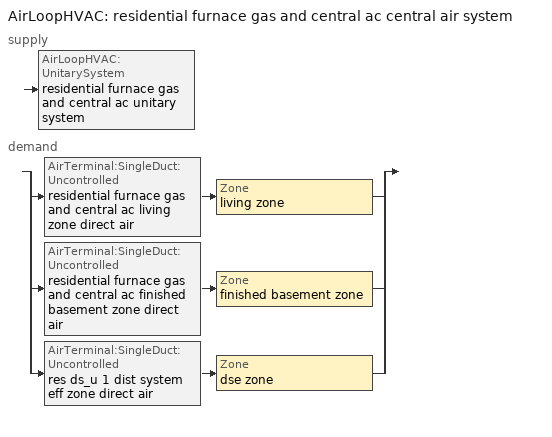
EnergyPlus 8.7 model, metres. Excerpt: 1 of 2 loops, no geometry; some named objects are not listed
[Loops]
AirLoopHVAC 'residential furnace gas and central ac central air system'
 supply: AirLoopHVAC:UnitarySystem 'residential furnace gas and central ac unitary system'
 demand: split
  | AirTerminal:SingleDuct:Uncontrolled 'residential furnace gas and central ac living zone direct air' > Zone 'living zone'
  | AirTerminal:SingleDuct:Uncontrolled 'residential furnace gas and central ac finished basement zone direct air' > Zone 'finished basement zone'
  | AirTerminal:SingleDuct:Uncontrolled 'res ds_u 1 dist system eff zone direct air' > Zone 'dse zone'
[AirTerminal:SingleDuct:Uncontrolled] Availability Schedule=Always On Discrete
Name | Maximum Air Flow Rate {m3/s}
res ds_u 1 dist system eff zone direct air | 0.109891
residential furnace gas and central ac finished basement zone direct air | 0.07687
residential furnace gas and central ac living zone direct air | 0.362694
[Zone equipment]
dse zone: res ds_u 1 dist system eff zone direct air
finished basement zone: residential furnace gas and central ac finished basement zone direct air
living zone: residential furnace gas and central ac living zone direct air, res mv_u 1 erv
[ZoneControl:Thermostat] Control Object Type 1=ThermostatSetpoint:DualSetpoint
Name | Zone or ZoneList | Control Type Schedule | Control Name 1
finished basement zone Thermostat | finished basement zone | finished basement zone Thermostat Schedule | finished basement zone temperature setpoint
living zone Thermostat | living zone | living zone Thermostat Schedule | living zone temperature setpoint
[ThermostatSetpoint:DualSetpoint] Heating Setpoint Temperature Schedule=residential heating setpoint; Cooling Setpoint Temperature Schedule=residential cooling setpoint
finished basement zone temperature setpoint; living zone temperature setpoint
[ZoneHVAC:EnergyRecoveryVentilator]
res mv_u 1 erv: Availability Schedule=Always On Discrete; Heat Exchanger=res mv_u 1 erv heat exchanger; Supply Air Flow Rate {m3/s}=0.116807; Exhaust Air Flow Rate {m3/s}=0.116807; Supply Air Fan=res mv_u 1 erv supply fan; Exhaust Air Fan=res mv_u 1 erv exhaust fan; Controller=res mv_u 1 erv controller; Ventilation Rate per Unit Floor Area {m3/s-m2}=0; Ventilation Rate per Occupant {m3/s-person}=0
[HeatExchanger:AirToAir:SensibleAndLatent]
res mv_u 1 erv heat exchanger: Availability Schedule=Always On Discrete; Nominal Supply Air Flow Rate {m3/s}=0.116807; Sensible Effectiveness at 100% Heating Air Flow=0.000107438; Latent Effectiveness at 100% Heating Air Flow=0; Sensible Effectiveness at 75% Heating Air Flow=0.000107438; Latent Effectiveness at 75% Heating Air Flow=0; Sensible Effectiveness at 100% Cooling Air Flow=0.000107438; Latent Effectiveness at 100% Cooling Air Flow=0; Sensible Effectiveness at 75% Cooling Air Flow=0.000107438; Latent Effectiveness at 75% Cooling Air Flow=0; Nominal Electric Power {W}=0; Supply Air Outlet Temperature Control=No; Heat Exchanger Type=Plate; Frost Control Type=None; Threshold Temperature {C}=1.7; Economizer Lockout=Yes
[Fan:OnOff] Availability Schedule=Always On Discrete; Motor Efficiency=1
Name | Fan Total Efficiency | Pressure Rise {Pa} | Maximum Flow Rate {m3/s} | Motor In Airstream Fraction | Fan Power Ratio Function of Speed Ratio Curve | Fan Efficiency Ratio Function of Speed Ratio Curve
res mv_u 1 erv supply fan | 0.141584 | 300 | 0.116807 | 1 | Fan On Off Power Curve 2 | Fan On Off Efficiency Curve 2
res mv_u 1 erv exhaust fan | 0.141584 | 300 | 0.116807 | 0 | Fan On Off Power Curve 3 | Fan On Off Efficiency Curve 3
residential furnace gas and central ac supply fan | 0.117562 | 124.55 | 0.54946 | 1 | Fan On Off Power Curve 1 | Fan On Off Efficiency Curve 1
[ZoneHVAC:EnergyRecoveryVentilator:Controller]
res mv_u 1 erv controller: Exhaust Air Temperature Limit=NoExhaustAirTemperatureLimit; Exhaust Air Enthalpy Limit=NoExhaustAirEnthalpyLimit; Time of Day Economizer Flow Control Schedule=Always Off Discrete; High Humidity Control Flag=No; High Humidity Outdoor Air Flow Ratio=1; Control High Indoor Humidity Based on Outdoor Humidity Ratio=Yes
[AirLoopHVAC]
residential furnace gas and central ac central air system: Design Supply Air Flow Rate {m3/s}=0.549455
[Sizing:System]
residential furnace gas and central ac central air system: Type of Load to Size On=Sensible; Design Outdoor Air Flow Rate {m3/s}=Autosize; Central Heating Maximum System Air Flow Ratio=0.3; Preheat Design Temperature {C}=7; Preheat Design Humidity Ratio {kgWater/kgDryAir}=0.008; Precool Design Temperature {C}=12.8; Precool Design Humidity Ratio {kgWater/kgDryAir}=0.008; Central Cooling Design Supply Air Temperature {C}=12.8; Central Heating Design Supply Air Temperature {C}=16.7; Type of Zone Sum to Use=NonCoincident; 100% Outdoor Air in Cooling=Yes; 100% Outdoor Air in Heating=Yes; Central Cooling Design Supply Air Humidity Ratio {kgWater/kgDryAir}=0.0085; Central Heating Design Supply Air Humidity Ratio {kgWater/kgDryAir}=0.008; Cooling Supply Air Flow Rate Method=DesignDay; Cooling Supply Air Flow Rate {m3/s}=0; Cooling Supply Air Flow Rate Per Floor Area {m3/s-m2}=0.00996765; Cooling Fraction of Autosized Cooling Supply Air Flow Rate=1; Cooling Supply Air Flow Rate Per Unit Cooling Capacity {m3/s-W}=3.94755e-05; Heating Supply Air Flow Rate Method=DesignDay; Heating Supply Air Flow Rate {m3/s}=0; Heating Supply Air Flow Rate Per Floor Area {m3/s-m2}=0.00996765; Heating Fraction of Autosized Heating Supply Air Flow Rate=1; Heating Fraction of Autosized Cooling Supply Air Flow Rate=1; Heating Supply Air Flow Rate Per Unit Heating Capacity {m3/s-W}=3.15882e-05; System Outdoor Air Method=ZoneSum; Zone Maximum Outdoor Air Fraction=1; Cooling Design Capacity Method=CoolingDesignCapacity; Cooling Design Capacity {W}=Autosize; Cooling Design Capacity Per Floor Area {W/m2}=234.7; Fraction of Autosized Cooling Design Capacity=1; Heating Design Capacity Method=HeatingDesignCapacity; Heating Design Capacity {W}=Autosize; Heating Design Capacity Per Floor Area {W/m2}=157; Fraction of Autosized Heating Design Capacity=1; Central Cooling Capacity Control Method=OnOff
[AvailabilityManager:Scheduled]
residential furnace gas and central ac central air system Availability Manager: Schedule=Always On Discrete
[AirLoopHVAC:UnitarySystem]
residential furnace gas and central ac unitary system: Control Type=Load; Controlling Zone or Thermostat Location=living zone; Dehumidification Control Type=None; Availability Schedule=Always On Discrete; Supply Fan=residential furnace gas and central ac supply fan; Fan Placement=BlowThrough; Supply Air Fan Operating Mode Schedule=Always Off Discrete; Heating Coil=residential furnace gas heating coil; DX Heating Coil Sizing Ratio=1; Cooling Coil=residential central ac cooling coil; Use DOAS DX Cooling Coil=No; Minimum Supply Air Temperature {C}=2; Latent Load Control=SensibleOnlyLoadControl; Cooling Supply Air Flow Rate Method=SupplyAirFlowRate; Cooling Supply Air Flow Rate {m3/s}=0.365383; Heating Supply Air Flow Rate Method=SupplyAirFlowRate; Heating Supply Air Flow Rate {m3/s}=0.549455; No Load Supply Air Flow Rate {m3/s}=0; Maximum Supply Air Temperature {C}=48.8889; Maximum Outdoor Dry-Bulb Temperature for Supplemental Heater Operation {C}=21; Maximum Cycling Rate {cycles/hr}=2.5; Heat Pump Time Constant {s}=60; Fraction of On-Cycle Power Use=0.01; Heat Pump Fan Delay Time {s}=60; Ancillary On-Cycle Electric Power {W}=0; Ancillary Off-Cycle Electric Power {W}=0
[Coil:Heating:Fuel]
residential furnace gas heating coil: Availability Schedule=residential heating season; Fuel Type=NaturalGas; Burner Efficiency=0.78; Nominal Capacity {W}=15453.2; Parasitic Electric Load {W}=0; Parasitic Fuel Load {W}=0
[Coil:Cooling:DX:SingleSpeed]
residential central ac cooling coil: Availability Schedule=residential cooling season; Gross Rated Total Cooling Capacity {W}=5456.43; Gross Rated Sensible Heat Ratio=0.740403; Gross Rated Cooling COP {W/W}=4.03364; Rated Air Flow Rate {m3/s}=0.282714; Rated Evaporator Fan Power Per Volume Flow Rate {W/(m3/s)}=773.391; Total Cooling Capacity Function of Temperature Curve=Cool-Cap-fT1; Total Cooling Capacity Function of Flow Fraction Curve=Cool-Cap-fFF1; Energy Input Ratio Function of Temperature Curve=Cool-EIR-fT1; Energy Input Ratio Function of Flow Fraction Curve=Cool-EIR-fFF1; Part Load Fraction Correlation Curve=Cool-PLF-fPLR1; Nominal Time for Condensate Removal to Begin {s}=1000; Ratio of Initial Moisture Evaporation Rate and Steady State Latent Capacity=1.5; Maximum Cycling Rate {cycles/hr}=3; Latent Capacity Time Constant {s}=45; Condenser Type=AirCooled; Evaporative Condenser Effectiveness=0; Crankcase Heater Capacity {W}=0; Maximum Outdoor Dry-Bulb Temperature for Crankcase Heater Operation {C}=12.7778; Basin Heater Capacity {W/K}=0; Basin Heater Setpoint Temperature {C}=10
[EnergyManagementSystem:GlobalVariable]
res_ds_u_1_lk_exh_fan_equiv
res_ds_u_1_lk_sup_fan_equiv
[EnergyManagementSystem:Sensor]
Name | Output:Variable or Output:Meter Index Key | Output:Variable or Output:Meter
residential_ceiling_fan_sched_val_sensor | residential ceiling fan schedule | Schedule Value
residential_ceiling_fan_tin_sensor; res_af_u_1_tin_s | living zone | Zone Mean Air Temperature
res_af_u_1_tt_s | living zone | Zone Outdoor Air Drybulb Temperature
res_af_u_1_vw_s |  | Site Wind Speed
res_infil_u_1_bath_sch_s | res infil_u 1 bath exhaust schedule | Schedule Value
res_infil_u_1_clothes_dryer_sch_s | res infil_u 1 clothes dryer exhaust schedule | Schedule Value
res_infil_u_1_range_sch_s | res infil_u 1 range hood schedule | Schedule Value
res_infil_u_1_wh_sch_s | Always On Discrete | Schedule Value
res_nv_u_1_nva_s | res nv_u 1 avail schedule | Schedule Value
res_nv_u_1_pb_s |  | Site Outdoor Air Barometric Pressure
res_nv_u_1_phiin_s | living zone | Zone Air Relative Humidity
res_nv_u_1_sp_s | res nv_u 1 temp schedule | Schedule Value
res_nv_u_1_wt_s |  | Site Outdoor Air Humidity Ratio
[EnergyManagementSystem:Actuator]
Name | Actuated Component Unique | Actuated Component Type | Actuated Component Control Type
residential_ceiling_fan_sched_override | residential ceiling fan master | Schedule:Constant | Schedule Value
res_infil_u_1_bath_exh_fan_load_equip_act | res infil_u 1 bath exh fan load equip | ElectricEquipment | Electric Power Level
res_infil_u_1_flow_act | res infil_u 1 flow | Zone Infiltration | Air Exchange Flow Rate
res_infil_u_1_house_exh_fan_load_equip_act | res infil_u 1 house exh fan load equip | ElectricEquipment | Electric Power Level
res_infil_u_1_range_hood_fan_load_equip_act | res infil_u 1 range hood fan load equip | ElectricEquipment | Electric Power Level
res_nv_u_1_flow_act | res nv_u 1 flow | Zone Infiltration | Air Exchange Flow Rate
[EnergyManagementSystem:Program]
residential_ceiling_fan_schedule_program: If residential_ceiling_fan_sched_val_sensor == 0; Set residential_ceiling_fan_sched_override = 0; ElseIf residential_ceiling_fan_tin_sensor < 25.5; Set residential_ceiling_fan_sched_override = 0; Else; Set residential_ceiling_fan_sched_override = 1; EndIf
res_ds_u_1_program: Set res_ds_u_1_lk_sup_fan_equiv = 0; Set res_ds_u_1_lk_exh_fan_equiv = 0
res_infil_u_1_program: Set p_m = 0.14; Set p_s = 0.22; Set s_m = 270; Set s_s = 370; Set z_m = 9.99744; Set z_s = 2.9999999999999996; Set f_t = (((s_m/z_m)^p_m)*((z_s/s_s)^p_s)); Set u_1_VwindL = (f_t*res_af_u_1_vw_s); Set Tdiff = res_af_u_1_tin_s-res_af_u_1_tt_s; Set dT = @Abs Tdiff; Set c = 0.0; Set Cs = 0.0541; Set Cw = 0.1406; Set n = 0.67; Set sft = (f_t*0.9); Set temp1 = ((c*Cw)*((sft*res_af_u_1_vw_s)^(2*n)))^2; Set Qn = (((c*Cs*(dT^n))^2)+temp1)^0.5; Set Tdiff = res_af_u_1_tin_s-res_af_u_1_tt_s; Set dT = @Abs Tdiff; Set QWHV = res_infil_u_1_wh_sch_s*0.1168; Set Qrange = res_infil_u_1_range_sch_s*0.0472; Set Qdryer = res_infil_u_1_clothes_dryer_sch_s*0.0; Set Qbath = res_infil_u_1_bath_sch_s*0.0944; Set QhpwhOut = 0; Set QhpwhIn = 0; Set QductsOut = res_ds_u_1_lk_exh_fan_equiv; Set QductsIn = res_ds_u_1_lk_sup_fan_equiv; Set Qout = Qrange+Qbath+Qdryer+QhpwhOut+QductsOut; Set Qin = QhpwhIn+QductsIn; Set Qu = (@Abs (Qout-Qin)); Set Qb = QWHV + (@Min Qout Qin); Set res_infil_u_1_house_exh_fan_load_equip_act = 0; Set faneff_sp = 0.4719474432000001; Set res_infil_u_1_range_hood_fan_load_equip_act = (Qrange*300)/faneff_sp; Set res_infil_u_1_bath_exh_fan_load_equip_act = (Qbath*300)/faneff_sp; Set Q_acctd_for_elsewhere = QhpwhOut+QhpwhIn+QductsOut+QductsIn; Set res_infil_u_1_flow_act = (((Qu^2)+(Qn^2))^0.5)-Q_acctd_for_elsewhere; Set res_infil_u_1_flow_act = (@Max res_infil_u_1_flow_act 0)
res_nv_u_1_program: Set Tdiff = res_af_u_1_tin_s-res_af_u_1_tt_s; Set dT = (@Abs Tdiff); Set pt = (@RhFnTdbWPb res_af_u_1_tt_s res_nv_u_1_wt_s res_nv_u_1_pb_s); Set NVA = 37577.14684735941; Set Cs = 0.00011027338077585661; Set Cw = 0.00022131372042711095; Set MNV = 1.5731581440000002e-07; Set MHR = 0.0115; Set MRH = 0.7; Set temp1 = (res_nv_u_1_nva_s*NVA); Set SGNV = temp1*((((Cs*dT)+(Cw*(res_af_u_1_vw_s^2)))^0.5)/1000); If (res_nv_u_1_wt_s<MHR) && (pt<MRH) && (res_af_u_1_tin_s>res_nv_u_1_sp_s); Set temp2 = (res_af_u_1_tin_s-res_nv_u_1_sp_s); Set NVadj1 = temp2/(res_af_u_1_tin_s-res_af_u_1_tt_s); Set NVadj2 = (@Min NVadj1 1); Set NVadj3 = (@Max NVadj2 0); Set NVadj = SGNV*NVadj3; Set res_nv_u_1_flow_act = (@Min NVadj MNV); Else; Set res_nv_u_1_flow_act = 0; EndIf
[EnergyManagementSystem:ProgramCallingManager]
res af_u 1 program calling manager: BeginTimestepBeforePredictor; res_infil_u_1_program; res_nv_u_1_program
res ds_u 1 program calling manager: EndOfSystemTimestepAfterHVACReporting; res_ds_u_1_program
residential ceiling fan program calling manager: BeginTimestepBeforePredictor; residential_ceiling_fan_schedule_program
[EnergyManagementSystem:OutputVariable]
res infil_u 1 loc w spd: EMS Variable=u_1_VwindL; Type of Data in Variable=Averaged; Update Frequency=ZoneTimestep; EMS Program or Subroutine=res_infil_u_1_program; Units=m/s
[Schedule:Compact]
finished basement zone Thermostat Schedule; living zone Thermostat Schedule: Through: 12/31, For: AllDays, Until: 24:00, 4
[Schedule:Day:Interval]
residential heating setpoint allday1; residential heating setpoint allday2; residential heating setpoint allday3; residential heating setpoint allday4; residential heating setpoint allday5; residential heating setpoint allday6; residential heating setpoint allday10; residential heating setpoint allday11; residential heating setpoint allday12: No, 01:00, 20, 02:00, 20, 03:00, 20, 04:00, 20, 05:00, 20, 06:00, 20, 07:00, 20, 08:00, 20, 09:00, 20, 10:00, 20, 11:00, 20, 12:00, 20, 13:00, 20, 14:00, 20, 15:00, 20, 16:00, 20, 17:00, 20, 18:00, 20, 19:00, 20, 20:00, 20, 21:00, 20, 22:00, 20, 23:00, 20, 24:00, 20
residential heating setpoint allday7; residential heating setpoint allday8; residential heating setpoint allday9: No, 01:00, -10000, 02:00, -10000, 03:00, -10000, 04:00, -10000, 05:00, -10000, 06:00, -10000, 07:00, -10000, 08:00, -10000, 09:00, -10000, 10:00, -10000, 11:00, -10000, 12:00, -10000, 13:00, -10000, 14:00, -10000, 15:00, -10000, 16:00, -10000, 17:00, -10000, 18:00, -10000, 19:00, -10000, 20:00, -10000, 21:00, -10000, 22:00, -10000, 23:00, -10000, 24:00, -10000
Schedule Day 8; Schedule Day 9; Schedule Day 10; Schedule Day 7: No, 24:00, 0
residential cooling setpoint allday1; residential cooling setpoint allday2; residential cooling setpoint allday3; residential cooling setpoint allday4; residential cooling setpoint allday11; residential cooling setpoint allday12: No, 01:00, 10000, 02:00, 10000, 03:00, 10000, 04:00, 10000, 05:00, 10000, 06:00, 10000, 07:00, 10000, 08:00, 10000, 09:00, 10000, 10:00, 10000, 11:00, 10000, 12:00, 10000, 13:00, 10000, 14:00, 10000, 15:00, 10000, 16:00, 10000, 17:00, 10000, 18:00, 10000, 19:00, 10000, 20:00, 10000, 21:00, 10000, 22:00, 10000, 23:00, 10000, 24:00, 10000
residential cooling setpoint allday5; residential cooling setpoint allday6; residential cooling setpoint allday7; residential cooling setpoint allday8; residential cooling setpoint allday9; residential cooling setpoint allday10: No, 01:00, 25.5556, 02:00, 25.5556, 03:00, 25.5556, 04:00, 25.5556, 05:00, 25.5556, 06:00, 25.5556, 07:00, 25.5556, 08:00, 25.5556, 09:00, 25.5556, 10:00, 25.5556, 11:00, 25.5556, 12:00, 25.5556, 13:00, 25.5556, 14:00, 25.5556, 15:00, 25.5556, 16:00, 25.5556, 17:00, 25.5556, 18:00, 25.5556, 19:00, 25.5556, 20:00, 25.5556, 21:00, 25.5556, 22:00, 25.5556, 23:00, 25.5556, 24:00, 25.5556
residential cooling season allday1; residential cooling season allday11; residential cooling season allday12; residential cooling season allday2; residential cooling season allday3; residential cooling season allday4; residential heating season allday7; residential heating season allday8; residential heating season allday9: No, 01:00, 0, 02:00, 0, 03:00, 0, 04:00, 0, 05:00, 0, 06:00, 0, 07:00, 0, 08:00, 0, 09:00, 0, 10:00, 0, 11:00, 0, 12:00, 0, 13:00, 0, 14:00, 0, 15:00, 0, 16:00, 0, 17:00, 0, 18:00, 0, 19:00, 0, 20:00, 0, 21:00, 0, 22:00, 0, 23:00, 0, 24:00, 0
residential cooling season allday10; residential cooling season allday5; residential cooling season allday6; residential cooling season allday7; residential cooling season allday8; residential cooling season allday9; residential heating season allday1; residential heating season allday10; residential heating season allday11; residential heating season allday12; residential heating season allday2; residential heating season allday3; residential heating season allday4; residential heating season allday5; residential heating season allday6: No, 01:00, 1, 02:00, 1, 03:00, 1, 04:00, 1, 05:00, 1, 06:00, 1, 07:00, 1, 08:00, 1, 09:00, 1, 10:00, 1, 11:00, 1, 12:00, 1, 13:00, 1, 14:00, 1, 15:00, 1, 16:00, 1, 17:00, 1, 18:00, 1, 19:00, 1, 20:00, 1, 21:00, 1, 22:00, 1, 23:00, 1, 24:00, 1
[Schedule:Week:Daily]
Schedule:Week:Daily {b6fc769d-4db9-450a-be4a-798ed45eb87a}: Schedule Day 8, Schedule Day 8, Schedule Day 8, Schedule Day 8, residential heating setpoint allday1, residential heating setpoint allday1, residential heating setpoint allday1, Schedule Day 8, Schedule Day 8, Schedule Day 8, Schedule Day 8, Schedule Day 8
Schedule:Week:Daily {4da532d5-1174-47fc-b2c9-70a670a3c4af}: residential heating setpoint allday1, residential heating setpoint allday1, residential heating setpoint allday1, residential heating setpoint allday1, residential heating setpoint allday1, residential heating setpoint allday1, residential heating setpoint allday1, Schedule Day 8, Schedule Day 8, Schedule Day 8, Schedule Day 8, Schedule Day 8
Schedule:Week:Daily {876b0ee7-8e1c-496e-9a25-23a4689fc2c2}: residential heating setpoint allday2, residential heating setpoint allday2, residential heating setpoint allday2, residential heating setpoint allday2, residential heating setpoint allday2, residential heating setpoint allday2, residential heating setpoint allday2, Schedule Day 8, Schedule Day 8, Schedule Day 8, Schedule Day 8, Schedule Day 8
Schedule:Week:Daily {f7b5fefb-0a0e-44a3-8459-5fb01b7aebf0}: residential heating setpoint allday3, residential heating setpoint allday3, residential heating setpoint allday3, residential heating setpoint allday3, residential heating setpoint allday3, residential heating setpoint allday3, residential heating setpoint allday3, Schedule Day 8, Schedule Day 8, Schedule Day 8, Schedule Day 8, Schedule Day 8
Schedule:Week:Daily {70224836-c342-45ca-ab47-9ea0e28b2c54}: residential heating setpoint allday3, residential heating setpoint allday3, residential heating setpoint allday3, residential heating setpoint allday4, residential heating setpoint allday4, residential heating setpoint allday4, residential heating setpoint allday4, Schedule Day 8, Schedule Day 8, Schedule Day 8, Schedule Day 8, Schedule Day 8
Schedule:Week:Daily {1678ac49-1e68-45b2-98a1-d9a371daa255}: residential heating setpoint allday4, residential heating setpoint allday4, residential heating setpoint allday4, residential heating setpoint allday4, residential heating setpoint allday4, residential heating setpoint allday4, residential heating setpoint allday4, Schedule Day 8, Schedule Day 8, Schedule Day 8, Schedule Day 8, Schedule Day 8
Schedule:Week:Daily {98f03953-d5bb-48eb-81cf-258f466fbf46}: residential heating setpoint allday4, residential heating setpoint allday4, residential heating setpoint allday4, residential heating setpoint allday4, residential heating setpoint allday4, residential heating setpoint allday5, residential heating setpoint allday5, Schedule Day 8, Schedule Day 8, Schedule Day 8, Schedule Day 8, Schedule Day 8
Schedule:Week:Daily {eae861ae-00d4-4ba8-b606-6a5fa1dd440c}: residential heating setpoint allday5, residential heating setpoint allday5, residential heating setpoint allday5, residential heating setpoint allday5, residential heating setpoint allday5, residential heating setpoint allday5, residential heating setpoint allday5, Schedule Day 8, Schedule Day 8, Schedule Day 8, Schedule Day 8, Schedule Day 8
Schedule:Week:Daily {5ff99e14-903e-4edc-a258-1abc23f6620a}: residential heating setpoint allday5, residential heating setpoint allday6, residential heating setpoint allday6, residential heating setpoint allday6, residential heating setpoint allday6, residential heating setpoint allday6, residential heating setpoint allday6, Schedule Day 8, Schedule Day 8, Schedule Day 8, Schedule Day 8, Schedule Day 8
Schedule:Week:Daily {f6301640-c32f-4bf0-ae6c-b1d92d9eb0ce}: residential heating setpoint allday6, residential heating setpoint allday6, residential heating setpoint allday6, residential heating setpoint allday6, residential heating setpoint allday6, residential heating setpoint allday6, residential heating setpoint allday6, Schedule Day 8, Schedule Day 8, Schedule Day 8, Schedule Day 8, Schedule Day 8
Schedule:Week:Daily {fcdaf545-44bb-4e9a-ad6a-b2179df9edfb}: residential heating setpoint allday6, residential heating setpoint allday6, residential heating setpoint allday6, residential heating setpoint allday7, residential heating setpoint allday7, residential heating setpoint allday7, residential heating setpoint allday7, Schedule Day 8, Schedule Day 8, Schedule Day 8, Schedule Day 8, Schedule Day 8
Schedule:Week:Daily {380552ce-97bc-4cb8-b63b-8db2e585a2cd}: residential heating setpoint allday7, residential heating setpoint allday7, residential heating setpoint allday7, residential heating setpoint allday7, residential heating setpoint allday7, residential heating setpoint allday7, residential heating setpoint allday7, Schedule Day 8, Schedule Day 8, Schedule Day 8, Schedule Day 8, Schedule Day 8
Schedule:Week:Daily {e7f913cc-14d9-476f-a968-28aa88dd8a58}: residential heating setpoint allday7, residential heating setpoint allday7, residential heating setpoint allday7, residential heating setpoint allday7, residential heating setpoint allday7, residential heating setpoint allday7, residential heating setpoint allday8, Schedule Day 8, Schedule Day 8, Schedule Day 8, Schedule Day 8, Schedule Day 8
Schedule:Week:Daily {9ea7b1f7-5104-4d66-8ed0-3e2b8c1fe271}: residential heating setpoint allday8, residential heating setpoint allday8, residential heating setpoint allday8, residential heating setpoint allday8, residential heating setpoint allday8, residential heating setpoint allday8, residential heating setpoint allday8, Schedule Day 8, Schedule Day 8, Schedule Day 8, Schedule Day 8, Schedule Day 8
Schedule:Week:Daily {7e96ce7a-f79e-417c-8f8a-258adbd29cb7}: residential heating setpoint allday8, residential heating setpoint allday8, residential heating setpoint allday9, residential heating setpoint allday9, residential heating setpoint allday9, residential heating setpoint allday9, residential heating setpoint allday9, Schedule Day 8, Schedule Day 8, Schedule Day 8, Schedule Day 8, Schedule Day 8
Schedule:Week:Daily {aaa2d5df-4a65-443c-9b12-a27cec421701}: residential heating setpoint allday9, residential heating setpoint allday9, residential heating setpoint allday9, residential heating setpoint allday9, residential heating setpoint allday9, residential heating setpoint allday9, residential heating setpoint allday9, Schedule Day 8, Schedule Day 8, Schedule Day 8, Schedule Day 8, Schedule Day 8
Schedule:Week:Daily {5eeb335a-1807-4267-97b7-f882767866e4}: residential heating setpoint allday9, residential heating setpoint allday9, residential heating setpoint allday9, residential heating setpoint allday9, residential heating setpoint allday10, residential heating setpoint allday10, residential heating setpoint allday10, Schedule Day 8, Schedule Day 8, Schedule Day 8, Schedule Day 8, Schedule Day 8
Schedule:Week:Daily {3d00b847-9c48-47ca-8e3a-4ee647115756}: residential heating setpoint allday10, residential heating setpoint allday10, residential heating setpoint allday10, residential heating setpoint allday10, residential heating setpoint allday10, residential heating setpoint allday10, residential heating setpoint allday10, Schedule Day 8, Schedule Day 8, Schedule Day 8, Schedule Day 8, Schedule Day 8
Schedule:Week:Daily {39d85424-10ea-42b6-85f3-f7ee74bb065c}: residential heating setpoint allday11, residential heating setpoint allday11, residential heating setpoint allday11, residential heating setpoint allday11, residential heating setpoint allday11, residential heating setpoint allday11, residential heating setpoint allday11, Schedule Day 8, Schedule Day 8, Schedule Day 8, Schedule Day 8, Schedule Day 8
Schedule:Week:Daily {8ccc858f-117d-48ff-b9be-556c2862cbf4}: residential heating setpoint allday11, residential heating setpoint allday11, residential heating setpoint allday12, residential heating setpoint allday12, residential heating setpoint allday12, residential heating setpoint allday12, residential heating setpoint allday12, Schedule Day 8, Schedule Day 8, Schedule Day 8, Schedule Day 8, Schedule Day 8
Schedule:Week:Daily {1b4651d4-c502-444c-9841-63eae1a4ddc1}: residential heating setpoint allday12, residential heating setpoint allday12, residential heating setpoint allday12, residential heating setpoint allday12, residential heating setpoint allday12, residential heating setpoint allday12, residential heating setpoint allday12, Schedule Day 8, Schedule Day 8, Schedule Day 8, Schedule Day 8, Schedule Day 8
Schedule:Week:Daily {98acb6e3-4ba5-4999-a417-d8e2440d01c0}: Schedule Day 9, Schedule Day 9, Schedule Day 9, Schedule Day 9, residential cooling setpoint allday1, residential cooling setpoint allday1, residential cooling setpoint allday1, Schedule Day 9, Schedule Day 9, Schedule Day 9, Schedule Day 9, Schedule Day 9
Schedule:Week:Daily {6618eb90-85f3-401e-b2d5-6f9f1d51a51b}: residential cooling setpoint allday1, residential cooling setpoint allday1, residential cooling setpoint allday1, residential cooling setpoint allday1, residential cooling setpoint allday1, residential cooling setpoint allday1, residential cooling setpoint allday1, Schedule Day 9, Schedule Day 9, Schedule Day 9, Schedule Day 9, Schedule Day 9
Schedule:Week:Daily {c5d3f24d-4e78-47d5-8a63-f3477c597b30}: residential cooling setpoint allday2, residential cooling setpoint allday2, residential cooling setpoint allday2, residential cooling setpoint allday2, residential cooling setpoint allday2, residential cooling setpoint allday2, residential cooling setpoint allday2, Schedule Day 9, Schedule Day 9, Schedule Day 9, Schedule Day 9, Schedule Day 9
Schedule:Week:Daily {91b25fae-dff5-4c02-b2a3-e96b623da991}: residential cooling setpoint allday3, residential cooling setpoint allday3, residential cooling setpoint allday3, residential cooling setpoint allday3, residential cooling setpoint allday3, residential cooling setpoint allday3, residential cooling setpoint allday3, Schedule Day 9, Schedule Day 9, Schedule Day 9, Schedule Day 9, Schedule Day 9
Schedule:Week:Daily {0f7cc634-87fe-41aa-b563-3babd6c3f2a7}: residential cooling setpoint allday3, residential cooling setpoint allday3, residential cooling setpoint allday3, residential cooling setpoint allday4, residential cooling setpoint allday4, residential cooling setpoint allday4, residential cooling setpoint allday4, Schedule Day 9, Schedule Day 9, Schedule Day 9, Schedule Day 9, Schedule Day 9
Schedule:Week:Daily {d52453e5-8af5-4dbf-86e5-9cbec02fd990}: residential cooling setpoint allday4, residential cooling setpoint allday4, residential cooling setpoint allday4, residential cooling setpoint allday4, residential cooling setpoint allday4, residential cooling setpoint allday4, residential cooling setpoint allday4, Schedule Day 9, Schedule Day 9, Schedule Day 9, Schedule Day 9, Schedule Day 9
Schedule:Week:Daily {45b2f3d6-32b0-46a6-a159-c8cb46c645f8}: residential cooling setpoint allday4, residential cooling setpoint allday4, residential cooling setpoint allday4, residential cooling setpoint allday4, residential cooling setpoint allday4, residential cooling setpoint allday5, residential cooling setpoint allday5, Schedule Day 9, Schedule Day 9, Schedule Day 9, Schedule Day 9, Schedule Day 9
Schedule:Week:Daily {ea8d38e2-17f3-48c2-909b-0724179ac90e}: residential cooling setpoint allday5, residential cooling setpoint allday5, residential cooling setpoint allday5, residential cooling setpoint allday5, residential cooling setpoint allday5, residential cooling setpoint allday5, residential cooling setpoint allday5, Schedule Day 9, Schedule Day 9, Schedule Day 9, Schedule Day 9, Schedule Day 9
Schedule:Week:Daily {1cc84b66-d043-4272-a6d6-3cf4009ff04d}: residential cooling setpoint allday5, residential cooling setpoint allday6, residential cooling setpoint allday6, residential cooling setpoint allday6, residential cooling setpoint allday6, residential cooling setpoint allday6, residential cooling setpoint allday6, Schedule Day 9, Schedule Day 9, Schedule Day 9, Schedule Day 9, Schedule Day 9
Schedule:Week:Daily {2f48ee38-4cff-4e2b-b223-49733427978a}: residential cooling setpoint allday6, residential cooling setpoint allday6, residential cooling setpoint allday6, residential cooling setpoint allday6, residential cooling setpoint allday6, residential cooling setpoint allday6, residential cooling setpoint allday6, Schedule Day 9, Schedule Day 9, Schedule Day 9, Schedule Day 9, Schedule Day 9
Schedule:Week:Daily {24744274-b0d0-4fe7-94e8-cd11fee88091}: residential cooling setpoint allday6, residential cooling setpoint allday6, residential cooling setpoint allday6, residential cooling setpoint allday7, residential cooling setpoint allday7, residential cooling setpoint allday7, residential cooling setpoint allday7, Schedule Day 9, Schedule Day 9, Schedule Day 9, Schedule Day 9, Schedule Day 9
Schedule:Week:Daily {35e54fdc-416e-41c5-b662-5f5c5fbb0708}: residential cooling setpoint allday7, residential cooling setpoint allday7, residential cooling setpoint allday7, residential cooling setpoint allday7, residential cooling setpoint allday7, residential cooling setpoint allday7, residential cooling setpoint allday7, Schedule Day 9, Schedule Day 9, Schedule Day 9, Schedule Day 9, Schedule Day 9
Schedule:Week:Daily {c6bf1bad-cbe4-474e-834b-385569912438}: residential cooling setpoint allday7, residential cooling setpoint allday7, residential cooling setpoint allday7, residential cooling setpoint allday7, residential cooling setpoint allday7, residential cooling setpoint allday7, residential cooling setpoint allday8, Schedule Day 9, Schedule Day 9, Schedule Day 9, Schedule Day 9, Schedule Day 9
Schedule:Week:Daily {adb49fea-af07-4992-86bd-d83dc00bc1fc}: residential cooling setpoint allday8, residential cooling setpoint allday8, residential cooling setpoint allday8, residential cooling setpoint allday8, residential cooling setpoint allday8, residential cooling setpoint allday8, residential cooling setpoint allday8, Schedule Day 9, Schedule Day 9, Schedule Day 9, Schedule Day 9, Schedule Day 9
Schedule:Week:Daily {8abb07d0-abe0-4c9b-8d19-66aa08500529}: residential cooling setpoint allday8, residential cooling setpoint allday8, residential cooling setpoint allday9, residential cooling setpoint allday9, residential cooling setpoint allday9, residential cooling setpoint allday9, residential cooling setpoint allday9, Schedule Day 9, Schedule Day 9, Schedule Day 9, Schedule Day 9, Schedule Day 9
Schedule:Week:Daily {d0d02c35-d48b-42a2-89ea-0faedf95f15f}: residential cooling setpoint allday9, residential cooling setpoint allday9, residential cooling setpoint allday9, residential cooling setpoint allday9, residential cooling setpoint allday9, residential cooling setpoint allday9, residential cooling setpoint allday9, Schedule Day 9, Schedule Day 9, Schedule Day 9, Schedule Day 9, Schedule Day 9
Schedule:Week:Daily {da0c653b-a338-41ed-a614-c32ae8a08636}: residential cooling setpoint allday9, residential cooling setpoint allday9, residential cooling setpoint allday9, residential cooling setpoint allday9, residential cooling setpoint allday10, residential cooling setpoint allday10, residential cooling setpoint allday10, Schedule Day 9, Schedule Day 9, Schedule Day 9, Schedule Day 9, Schedule Day 9
Schedule:Week:Daily {1c2fca23-4eb1-421c-a350-5c7bb720df15}: residential cooling setpoint allday10, residential cooling setpoint allday10, residential cooling setpoint allday10, residential cooling setpoint allday10, residential cooling setpoint allday10, residential cooling setpoint allday10, residential cooling setpoint allday10, Schedule Day 9, Schedule Day 9, Schedule Day 9, Schedule Day 9, Schedule Day 9
Schedule:Week:Daily {02378b75-8647-4019-aa20-dbff7f1261ce}: residential cooling setpoint allday11, residential cooling setpoint allday11, residential cooling setpoint allday11, residential cooling setpoint allday11, residential cooling setpoint allday11, residential cooling setpoint allday11, residential cooling setpoint allday11, Schedule Day 9, Schedule Day 9, Schedule Day 9, Schedule Day 9, Schedule Day 9
Schedule:Week:Daily {5d6c3066-3ddc-433f-a239-b82f6409a75f}: residential cooling setpoint allday11, residential cooling setpoint allday11, residential cooling setpoint allday12, residential cooling setpoint allday12, residential cooling setpoint allday12, residential cooling setpoint allday12, residential cooling setpoint allday12, Schedule Day 9, Schedule Day 9, Schedule Day 9, Schedule Day 9, Schedule Day 9
Schedule:Week:Daily {210131ed-1f51-49bd-ac19-f9a482ab0abc}: residential cooling setpoint allday12, residential cooling setpoint allday12, residential cooling setpoint allday12, residential cooling setpoint allday12, residential cooling setpoint allday12, residential cooling setpoint allday12, residential cooling setpoint allday12, Schedule Day 9, Schedule Day 9, Schedule Day 9, Schedule Day 9, Schedule Day 9
Schedule:Week:Daily {9628e956-ced7-4382-a4f3-67314c356ccc}: Schedule Day 10, Schedule Day 10, Schedule Day 10, Schedule Day 10, residential cooling season allday1, residential cooling season allday1, residential cooling season allday1, Schedule Day 10, Schedule Day 10, Schedule Day 10, Schedule Day 10, Schedule Day 10
Schedule:Week:Daily {4fbe6af8-5dd1-44f0-b92c-4355b4356db5}: residential cooling season allday1, residential cooling season allday1, residential cooling season allday1, residential cooling season allday1, residential cooling season allday1, residential cooling season allday1, residential cooling season allday1, Schedule Day 10, Schedule Day 10, Schedule Day 10, Schedule Day 10, Schedule Day 10
Schedule:Week:Daily {f6478ebf-1b8b-4eb3-972f-1de724603a4a}: residential cooling season allday2, residential cooling season allday2, residential cooling season allday2, residential cooling season allday2, residential cooling season allday2, residential cooling season allday2, residential cooling season allday2, Schedule Day 10, Schedule Day 10, Schedule Day 10, Schedule Day 10, Schedule Day 10
Schedule:Week:Daily {4dac6a38-4f40-4326-b1ff-eabe5d9a09c0}: residential cooling season allday3, residential cooling season allday3, residential cooling season allday3, residential cooling season allday3, residential cooling season allday3, residential cooling season allday3, residential cooling season allday3, Schedule Day 10, Schedule Day 10, Schedule Day 10, Schedule Day 10, Schedule Day 10
Schedule:Week:Daily {968fb4af-3b79-4b29-a9e2-7ca4b849e521}: residential cooling season allday3, residential cooling season allday3, residential cooling season allday3, residential cooling season allday4, residential cooling season allday4, residential cooling season allday4, residential cooling season allday4, Schedule Day 10, Schedule Day 10, Schedule Day 10, Schedule Day 10, Schedule Day 10
Schedule:Week:Daily {5d57212e-2da8-417a-94cf-03baa98a8cf2}: residential cooling season allday4, residential cooling season allday4, residential cooling season allday4, residential cooling season allday4, residential cooling season allday4, residential cooling season allday4, residential cooling season allday4, Schedule Day 10, Schedule Day 10, Schedule Day 10, Schedule Day 10, Schedule Day 10
Schedule:Week:Daily {74716172-e80b-482d-8817-e39fe2b516f1}: residential cooling season allday4, residential cooling season allday4, residential cooling season allday4, residential cooling season allday4, residential cooling season allday4, residential cooling season allday5, residential cooling season allday5, Schedule Day 10, Schedule Day 10, Schedule Day 10, Schedule Day 10, Schedule Day 10
Schedule:Week:Daily {67dd50c6-440c-49e5-93cf-6b2a48da6a4c}: residential cooling season allday5, residential cooling season allday5, residential cooling season allday5, residential cooling season allday5, residential cooling season allday5, residential cooling season allday5, residential cooling season allday5, Schedule Day 10, Schedule Day 10, Schedule Day 10, Schedule Day 10, Schedule Day 10
Schedule:Week:Daily {97e22ef0-d547-4652-906e-8c5d148a7543}: residential cooling season allday5, residential cooling season allday6, residential cooling season allday6, residential cooling season allday6, residential cooling season allday6, residential cooling season allday6, residential cooling season allday6, Schedule Day 10, Schedule Day 10, Schedule Day 10, Schedule Day 10, Schedule Day 10
Schedule:Week:Daily {fed85c09-a7a3-4505-b810-21b7ebcc14f9}: residential cooling season allday6, residential cooling season allday6, residential cooling season allday6, residential cooling season allday6, residential cooling season allday6, residential cooling season allday6, residential cooling season allday6, Schedule Day 10, Schedule Day 10, Schedule Day 10, Schedule Day 10, Schedule Day 10
Schedule:Week:Daily {ef224b5f-5fc5-452b-b8a8-e0cc145a1252}: residential cooling season allday6, residential cooling season allday6, residential cooling season allday6, residential cooling season allday7, residential cooling season allday7, residential cooling season allday7, residential cooling season allday7, Schedule Day 10, Schedule Day 10, Schedule Day 10, Schedule Day 10, Schedule Day 10
Schedule:Week:Daily {818d86b2-0d0a-4d05-8397-b8b1fe54137d}: residential cooling season allday7, residential cooling season allday7, residential cooling season allday7, residential cooling season allday7, residential cooling season allday7, residential cooling season allday7, residential cooling season allday7, Schedule Day 10, Schedule Day 10, Schedule Day 10, Schedule Day 10, Schedule Day 10
Schedule:Week:Daily {3233a480-755a-4a62-b395-ab50dab069c3}: residential cooling season allday7, residential cooling season allday7, residential cooling season allday7, residential cooling season allday7, residential cooling season allday7, residential cooling season allday7, residential cooling season allday8, Schedule Day 10, Schedule Day 10, Schedule Day 10, Schedule Day 10, Schedule Day 10
Schedule:Week:Daily {8ff67303-ac3c-4186-b0a1-54034e975d40}: residential cooling season allday8, residential cooling season allday8, residential cooling season allday8, residential cooling season allday8, residential cooling season allday8, residential cooling season allday8, residential cooling season allday8, Schedule Day 10, Schedule Day 10, Schedule Day 10, Schedule Day 10, Schedule Day 10
Schedule:Week:Daily {5a091628-c8cc-429f-bc53-4fd5243775e7}: residential cooling season allday8, residential cooling season allday8, residential cooling season allday9, residential cooling season allday9, residential cooling season allday9, residential cooling season allday9, residential cooling season allday9, Schedule Day 10, Schedule Day 10, Schedule Day 10, Schedule Day 10, Schedule Day 10
Schedule:Week:Daily {2cffbb20-e6fb-44c0-9fcd-23e500b4277a}: residential cooling season allday9, residential cooling season allday9, residential cooling season allday9, residential cooling season allday9, residential cooling season allday9, residential cooling season allday9, residential cooling season allday9, Schedule Day 10, Schedule Day 10, Schedule Day 10, Schedule Day 10, Schedule Day 10
Schedule:Week:Daily {fa11e390-a648-4453-9e26-a0ef7156dc8d}: residential cooling season allday9, residential cooling season allday9, residential cooling season allday9, residential cooling season allday9, residential cooling season allday10, residential cooling season allday10, residential cooling season allday10, Schedule Day 10, Schedule Day 10, Schedule Day 10, Schedule Day 10, Schedule Day 10
Schedule:Week:Daily {13c563bc-de3d-4c0e-b545-4a50b1ad1f36}: residential cooling season allday10, residential cooling season allday10, residential cooling season allday10, residential cooling season allday10, residential cooling season allday10, residential cooling season allday10, residential cooling season allday10, Schedule Day 10, Schedule Day 10, Schedule Day 10, Schedule Day 10, Schedule Day 10
Schedule:Week:Daily {a22bd037-5fd6-4b6d-8084-653984d4d025}: residential cooling season allday11, residential cooling season allday11, residential cooling season allday11, residential cooling season allday11, residential cooling season allday11, residential cooling season allday11, residential cooling season allday11, Schedule Day 10, Schedule Day 10, Schedule Day 10, Schedule Day 10, Schedule Day 10
Schedule:Week:Daily {e9662329-ac2e-45fc-be9a-42a88481c987}: residential cooling season allday11, residential cooling season allday11, residential cooling season allday12, residential cooling season allday12, residential cooling season allday12, residential cooling season allday12, residential cooling season allday12, Schedule Day 10, Schedule Day 10, Schedule Day 10, Schedule Day 10, Schedule Day 10
Schedule:Week:Daily {7b053553-4166-4de1-ae0c-1a28f649165e}: residential cooling season allday12, residential cooling season allday12, residential cooling season allday12, residential cooling season allday12, residential cooling season allday12, residential cooling season allday12, residential cooling season allday12, Schedule Day 10, Schedule Day 10, Schedule Day 10, Schedule Day 10, Schedule Day 10
Schedule:Week:Daily {6e2cfbcc-0ad0-4250-8f64-8fef1084bcea}: Schedule Day 7, Schedule Day 7, Schedule Day 7, Schedule Day 7, residential heating season allday1, residential heating season allday1, residential heating season allday1, Schedule Day 7, Schedule Day 7, Schedule Day 7, Schedule Day 7, Schedule Day 7
Schedule:Week:Daily {19bac395-5ca0-4ca7-a3cb-7bca2ca14bb6}: residential heating season allday1, residential heating season allday1, residential heating season allday1, residential heating season allday1, residential heating season allday1, residential heating season allday1, residential heating season allday1, Schedule Day 7, Schedule Day 7, Schedule Day 7, Schedule Day 7, Schedule Day 7
Schedule:Week:Daily {8d22a84a-1438-4063-848a-b6fd59ef158e}: residential heating season allday2, residential heating season allday2, residential heating season allday2, residential heating season allday2, residential heating season allday2, residential heating season allday2, residential heating season allday2, Schedule Day 7, Schedule Day 7, Schedule Day 7, Schedule Day 7, Schedule Day 7
Schedule:Week:Daily {d32d0628-2952-45ef-8da8-a71a1cc539a2}: residential heating season allday3, residential heating season allday3, residential heating season allday3, residential heating season allday3, residential heating season allday3, residential heating season allday3, residential heating season allday3, Schedule Day 7, Schedule Day 7, Schedule Day 7, Schedule Day 7, Schedule Day 7
Schedule:Week:Daily {d8c5b659-a8a3-4e93-b92a-e98cd24b4d49}: residential heating season allday3, residential heating season allday3, residential heating season allday3, residential heating season allday4, residential heating season allday4, residential heating season allday4, residential heating season allday4, Schedule Day 7, Schedule Day 7, Schedule Day 7, Schedule Day 7, Schedule Day 7
Schedule:Week:Daily {a04e5864-27c1-4fbb-a01a-8db9a0499818}: residential heating season allday4, residential heating season allday4, residential heating season allday4, residential heating season allday4, residential heating season allday4, residential heating season allday4, residential heating season allday4, Schedule Day 7, Schedule Day 7, Schedule Day 7, Schedule Day 7, Schedule Day 7
Schedule:Week:Daily {913e510b-951e-4f43-82c6-74162ff0cc83}: residential heating season allday4, residential heating season allday4, residential heating season allday4, residential heating season allday4, residential heating season allday4, residential heating season allday5, residential heating season allday5, Schedule Day 7, Schedule Day 7, Schedule Day 7, Schedule Day 7, Schedule Day 7
Schedule:Week:Daily {a86df0ea-99d3-46cf-8cb8-995e82df557c}: residential heating season allday5, residential heating season allday5, residential heating season allday5, residential heating season allday5, residential heating season allday5, residential heating season allday5, residential heating season allday5, Schedule Day 7, Schedule Day 7, Schedule Day 7, Schedule Day 7, Schedule Day 7
Schedule:Week:Daily {e2ef2caf-317a-4e54-849e-8e19d6e0742a}: residential heating season allday5, residential heating season allday6, residential heating season allday6, residential heating season allday6, residential heating season allday6, residential heating season allday6, residential heating season allday6, Schedule Day 7, Schedule Day 7, Schedule Day 7, Schedule Day 7, Schedule Day 7
Schedule:Week:Daily {501b740e-0cbf-48cb-b3b2-7c02313cfe47}: residential heating season allday6, residential heating season allday6, residential heating season allday6, residential heating season allday6, residential heating season allday6, residential heating season allday6, residential heating season allday6, Schedule Day 7, Schedule Day 7, Schedule Day 7, Schedule Day 7, Schedule Day 7
Schedule:Week:Daily {c2983813-2304-41c1-a7ee-c0ec08d5111d}: residential heating season allday6, residential heating season allday6, residential heating season allday6, residential heating season allday7, residential heating season allday7, residential heating season allday7, residential heating season allday7, Schedule Day 7, Schedule Day 7, Schedule Day 7, Schedule Day 7, Schedule Day 7
Schedule:Week:Daily {d0de62a3-a491-4b06-8cfe-8f90a7acf940}: residential heating season allday7, residential heating season allday7, residential heating season allday7, residential heating season allday7, residential heating season allday7, residential heating season allday7, residential heating season allday7, Schedule Day 7, Schedule Day 7, Schedule Day 7, Schedule Day 7, Schedule Day 7
Schedule:Week:Daily {1f7ba953-e35f-4d7c-b346-cd42490361dc}: residential heating season allday7, residential heating season allday7, residential heating season allday7, residential heating season allday7, residential heating season allday7, residential heating season allday7, residential heating season allday8, Schedule Day 7, Schedule Day 7, Schedule Day 7, Schedule Day 7, Schedule Day 7
Schedule:Week:Daily {2e8cff4c-bfcc-4afb-abe7-c6a5d9653dc0}: residential heating season allday8, residential heating season allday8, residential heating season allday8, residential heating season allday8, residential heating season allday8, residential heating season allday8, residential heating season allday8, Schedule Day 7, Schedule Day 7, Schedule Day 7, Schedule Day 7, Schedule Day 7
Schedule:Week:Daily {4209ecd0-a067-4927-8093-6cb3bbb36f39}: residential heating season allday8, residential heating season allday8, residential heating season allday9, residential heating season allday9, residential heating season allday9, residential heating season allday9, residential heating season allday9, Schedule Day 7, Schedule Day 7, Schedule Day 7, Schedule Day 7, Schedule Day 7
Schedule:Week:Daily {34e9968a-7b2e-4524-85a5-e4f88ce04d63}: residential heating season allday9, residential heating season allday9, residential heating season allday9, residential heating season allday9, residential heating season allday9, residential heating season allday9, residential heating season allday9, Schedule Day 7, Schedule Day 7, Schedule Day 7, Schedule Day 7, Schedule Day 7
Schedule:Week:Daily {6e1cef91-bbd3-4a35-adb9-d216c41e2ed4}: residential heating season allday9, residential heating season allday9, residential heating season allday9, residential heating season allday9, residential heating season allday10, residential heating season allday10, residential heating season allday10, Schedule Day 7, Schedule Day 7, Schedule Day 7, Schedule Day 7, Schedule Day 7
Schedule:Week:Daily {ae14f758-e08b-4209-bbed-e8b644325b81}: residential heating season allday10, residential heating season allday10, residential heating season allday10, residential heating season allday10, residential heating season allday10, residential heating season allday10, residential heating season allday10, Schedule Day 7, Schedule Day 7, Schedule Day 7, Schedule Day 7, Schedule Day 7
Schedule:Week:Daily {428f9bfc-7104-4154-9a81-a4ac55d05dfe}: residential heating season allday11, residential heating season allday11, residential heating season allday11, residential heating season allday11, residential heating season allday11, residential heating season allday11, residential heating season allday11, Schedule Day 7, Schedule Day 7, Schedule Day 7, Schedule Day 7, Schedule Day 7
Schedule:Week:Daily {9ba93d3b-232e-4dcc-a9ea-897613012b59}: residential heating season allday11, residential heating season allday11, residential heating season allday12, residential heating season allday12, residential heating season allday12, residential heating season allday12, residential heating season allday12, Schedule Day 7, Schedule Day 7, Schedule Day 7, Schedule Day 7, Schedule Day 7
Schedule:Week:Daily {53cf4d60-82d5-45da-a0f7-504e56fd202e}: residential heating season allday12, residential heating season allday12, residential heating season allday12, residential heating season allday12, residential heating season allday12, residential heating season allday12, residential heating season allday12, Schedule Day 7, Schedule Day 7, Schedule Day 7, Schedule Day 7, Schedule Day 7
[Schedule:Year]
residential heating setpoint: Schedule:Week:Daily {b6fc769d-4db9-450a-be4a-798ed45eb87a}, 1, 1, 1, 3, Schedule:Week:Daily {4da532d5-1174-47fc-b2c9-70a670a3c4af}, 1, 4, 1, 31, Schedule:Week:Daily {876b0ee7-8e1c-496e-9a25-23a4689fc2c2}, 2, 1, 2, 28, Schedule:Week:Daily {f7b5fefb-0a0e-44a3-8459-5fb01b7aebf0}, 3, 1, 3, 28, Schedule:Week:Daily {70224836-c342-45ca-ab47-9ea0e28b2c54}, 3, 29, 4, 4, Schedule:Week:Daily {1678ac49-1e68-45b2-98a1-d9a371daa255}, 4, 5, 4, 25, Schedule:Week:Daily {98f03953-d5bb-48eb-81cf-258f466fbf46}, 4, 26, 5, 2, Schedule:Week:Daily {eae861ae-00d4-4ba8-b606-6a5fa1dd440c}, 5, 3, 5, 30, Schedule:Week:Daily {5ff99e14-903e-4edc-a258-1abc23f6620a}, 5, 31, 6, 6, Schedule:Week:Daily {f6301640-c32f-4bf0-ae6c-b1d92d9eb0ce}, 6, 7, 6, 27, Schedule:Week:Daily {fcdaf545-44bb-4e9a-ad6a-b2179df9edfb}, 6, 28, 7, 4, Schedule:Week:Daily {380552ce-97bc-4cb8-b63b-8db2e585a2cd}, 7, 5, 7, 25, Schedule:Week:Daily {e7f913cc-14d9-476f-a968-28aa88dd8a58}, 7, 26, 8, 1, Schedule:Week:Daily {9ea7b1f7-5104-4d66-8ed0-3e2b8c1fe271}, 8, 2, 8, 29, Schedule:Week:Daily {7e96ce7a-f79e-417c-8f8a-258adbd29cb7}, 8, 30, 9, 5, Schedule:Week:Daily {aaa2d5df-4a65-443c-9b12-a27cec421701}, 9, 6, 9, 26, Schedule:Week:Daily {5eeb335a-1807-4267-97b7-f882767866e4}, 9, 27, 10, 3, Schedule:Week:Daily {3d00b847-9c48-47ca-8e3a-4ee647115756}, 10, 4, 10, 31, Schedule:Week:Daily {39d85424-10ea-42b6-85f3-f7ee74bb065c}, 11, 1, 11, 28, Schedule:Week:Daily {8ccc858f-117d-48ff-b9be-556c2862cbf4}, 11, 29, 12, 5, Schedule:Week:Daily {1b4651d4-c502-444c-9841-63eae1a4ddc1}, 12, 6, 12, 31
residential cooling setpoint: Schedule:Week:Daily {98acb6e3-4ba5-4999-a417-d8e2440d01c0}, 1, 1, 1, 3, Schedule:Week:Daily {6618eb90-85f3-401e-b2d5-6f9f1d51a51b}, 1, 4, 1, 31, Schedule:Week:Daily {c5d3f24d-4e78-47d5-8a63-f3477c597b30}, 2, 1, 2, 28, Schedule:Week:Daily {91b25fae-dff5-4c02-b2a3-e96b623da991}, 3, 1, 3, 28, Schedule:Week:Daily {0f7cc634-87fe-41aa-b563-3babd6c3f2a7}, 3, 29, 4, 4, Schedule:Week:Daily {d52453e5-8af5-4dbf-86e5-9cbec02fd990}, 4, 5, 4, 25, Schedule:Week:Daily {45b2f3d6-32b0-46a6-a159-c8cb46c645f8}, 4, 26, 5, 2, Schedule:Week:Daily {ea8d38e2-17f3-48c2-909b-0724179ac90e}, 5, 3, 5, 30, Schedule:Week:Daily {1cc84b66-d043-4272-a6d6-3cf4009ff04d}, 5, 31, 6, 6, Schedule:Week:Daily {2f48ee38-4cff-4e2b-b223-49733427978a}, 6, 7, 6, 27, Schedule:Week:Daily {24744274-b0d0-4fe7-94e8-cd11fee88091}, 6, 28, 7, 4, Schedule:Week:Daily {35e54fdc-416e-41c5-b662-5f5c5fbb0708}, 7, 5, 7, 25, Schedule:Week:Daily {c6bf1bad-cbe4-474e-834b-385569912438}, 7, 26, 8, 1, Schedule:Week:Daily {adb49fea-af07-4992-86bd-d83dc00bc1fc}, 8, 2, 8, 29, Schedule:Week:Daily {8abb07d0-abe0-4c9b-8d19-66aa08500529}, 8, 30, 9, 5, Schedule:Week:Daily {d0d02c35-d48b-42a2-89ea-0faedf95f15f}, 9, 6, 9, 26, Schedule:Week:Daily {da0c653b-a338-41ed-a614-c32ae8a08636}, 9, 27, 10, 3, Schedule:Week:Daily {1c2fca23-4eb1-421c-a350-5c7bb720df15}, 10, 4, 10, 31, Schedule:Week:Daily {02378b75-8647-4019-aa20-dbff7f1261ce}, 11, 1, 11, 28, Schedule:Week:Daily {5d6c3066-3ddc-433f-a239-b82f6409a75f}, 11, 29, 12, 5, Schedule:Week:Daily {210131ed-1f51-49bd-ac19-f9a482ab0abc}, 12, 6, 12, 31
residential cooling season: Schedule:Week:Daily {9628e956-ced7-4382-a4f3-67314c356ccc}, 1, 1, 1, 3, Schedule:Week:Daily {4fbe6af8-5dd1-44f0-b92c-4355b4356db5}, 1, 4, 1, 31, Schedule:Week:Daily {f6478ebf-1b8b-4eb3-972f-1de724603a4a}, 2, 1, 2, 28, Schedule:Week:Daily {4dac6a38-4f40-4326-b1ff-eabe5d9a09c0}, 3, 1, 3, 28, Schedule:Week:Daily {968fb4af-3b79-4b29-a9e2-7ca4b849e521}, 3, 29, 4, 4, Schedule:Week:Daily {5d57212e-2da8-417a-94cf-03baa98a8cf2}, 4, 5, 4, 25, Schedule:Week:Daily {74716172-e80b-482d-8817-e39fe2b516f1}, 4, 26, 5, 2, Schedule:Week:Daily {67dd50c6-440c-49e5-93cf-6b2a48da6a4c}, 5, 3, 5, 30, Schedule:Week:Daily {97e22ef0-d547-4652-906e-8c5d148a7543}, 5, 31, 6, 6, Schedule:Week:Daily {fed85c09-a7a3-4505-b810-21b7ebcc14f9}, 6, 7, 6, 27, Schedule:Week:Daily {ef224b5f-5fc5-452b-b8a8-e0cc145a1252}, 6, 28, 7, 4, Schedule:Week:Daily {818d86b2-0d0a-4d05-8397-b8b1fe54137d}, 7, 5, 7, 25, Schedule:Week:Daily {3233a480-755a-4a62-b395-ab50dab069c3}, 7, 26, 8, 1, Schedule:Week:Daily {8ff67303-ac3c-4186-b0a1-54034e975d40}, 8, 2, 8, 29, Schedule:Week:Daily {5a091628-c8cc-429f-bc53-4fd5243775e7}, 8, 30, 9, 5, Schedule:Week:Daily {2cffbb20-e6fb-44c0-9fcd-23e500b4277a}, 9, 6, 9, 26, Schedule:Week:Daily {fa11e390-a648-4453-9e26-a0ef7156dc8d}, 9, 27, 10, 3, Schedule:Week:Daily {13c563bc-de3d-4c0e-b545-4a50b1ad1f36}, 10, 4, 10, 31, Schedule:Week:Daily {a22bd037-5fd6-4b6d-8084-653984d4d025}, 11, 1, 11, 28, Schedule:Week:Daily {e9662329-ac2e-45fc-be9a-42a88481c987}, 11, 29, 12, 5, Schedule:Week:Daily {7b053553-4166-4de1-ae0c-1a28f649165e}, 12, 6, 12, 31
residential heating season: Schedule:Week:Daily {6e2cfbcc-0ad0-4250-8f64-8fef1084bcea}, 1, 1, 1, 3, Schedule:Week:Daily {19bac395-5ca0-4ca7-a3cb-7bca2ca14bb6}, 1, 4, 1, 31, Schedule:Week:Daily {8d22a84a-1438-4063-848a-b6fd59ef158e}, 2, 1, 2, 28, Schedule:Week:Daily {d32d0628-2952-45ef-8da8-a71a1cc539a2}, 3, 1, 3, 28, Schedule:Week:Daily {d8c5b659-a8a3-4e93-b92a-e98cd24b4d49}, 3, 29, 4, 4, Schedule:Week:Daily {a04e5864-27c1-4fbb-a01a-8db9a0499818}, 4, 5, 4, 25, Schedule:Week:Daily {913e510b-951e-4f43-82c6-74162ff0cc83}, 4, 26, 5, 2, Schedule:Week:Daily {a86df0ea-99d3-46cf-8cb8-995e82df557c}, 5, 3, 5, 30, Schedule:Week:Daily {e2ef2caf-317a-4e54-849e-8e19d6e0742a}, 5, 31, 6, 6, Schedule:Week:Daily {501b740e-0cbf-48cb-b3b2-7c02313cfe47}, 6, 7, 6, 27, Schedule:Week:Daily {c2983813-2304-41c1-a7ee-c0ec08d5111d}, 6, 28, 7, 4, Schedule:Week:Daily {d0de62a3-a491-4b06-8cfe-8f90a7acf940}, 7, 5, 7, 25, Schedule:Week:Daily {1f7ba953-e35f-4d7c-b346-cd42490361dc}, 7, 26, 8, 1, Schedule:Week:Daily {2e8cff4c-bfcc-4afb-abe7-c6a5d9653dc0}, 8, 2, 8, 29, Schedule:Week:Daily {4209ecd0-a067-4927-8093-6cb3bbb36f39}, 8, 30, 9, 5, Schedule:Week:Daily {34e9968a-7b2e-4524-85a5-e4f88ce04d63}, 9, 6, 9, 26, Schedule:Week:Daily {6e1cef91-bbd3-4a35-adb9-d216c41e2ed4}, 9, 27, 10, 3, Schedule:Week:Daily {ae14f758-e08b-4209-bbed-e8b644325b81}, 10, 4, 10, 31, Schedule:Week:Daily {428f9bfc-7104-4154-9a81-a4ac55d05dfe}, 11, 1, 11, 28, Schedule:Week:Daily {9ba93d3b-232e-4dcc-a9ea-897613012b59}, 11, 29, 12, 5, Schedule:Week:Daily {53cf4d60-82d5-45da-a0f7-504e56fd202e}, 12, 6, 12, 31
[Schedule:Constant]
Name | Hourly Value
Always On Discrete | 1
Always Off Discrete | 0
[Curve:Exponent] Coefficient1 Constant=1; Coefficient2 Constant=0; Coefficient3 Constant=0; Minimum Value of x {BasedOnField A2}=0; Maximum Value of x {BasedOnField A2}=1
Fan On Off Power Curve 2; Fan On Off Power Curve 3; Fan On Off Power Curve 1
[Curve:Cubic] Coefficient1 Constant=1; Coefficient2 x=0; Coefficient3 x**2=0; Coefficient4 x**3=0; Minimum Value of x {BasedOnField A2}=0; Maximum Value of x {BasedOnField A2}=1
Fan On Off Efficiency Curve 2; Fan On Off Efficiency Curve 3; Fan On Off Efficiency Curve 1
[Curve:Biquadratic] Minimum Value of x {BasedOnField A2}=13.88; Maximum Value of x {BasedOnField A2}=23.88; Minimum Value of y {BasedOnField A3}=18.33; Maximum Value of y {BasedOnField A3}=51.66
Name | Coefficient1 Constant | Coefficient2 x | Coefficient3 x**2 | Coefficient4 y | Coefficient5 y**2 | Coefficient6 x*y
Cool-Cap-fT1 | 1.5509 | -0.0750501 | 0.00309714 | 0.00240111 | -5.0544e-05 | -0.000427281
Cool-EIR-fT1 | -0.304283 | 0.118048 | -0.00342467 | -0.00626191 | 0.000695427 | -0.000469975
[Curve:Quadratic] Minimum Value of x {BasedOnField A2}=0
Name | Coefficient1 Constant | Coefficient2 x | Coefficient3 x**2 | Maximum Value of x {BasedOnField A2} | Minimum Curve Output {BasedOnField A3} | Maximum Curve Output {BasedOnField A3}
Cool-Cap-fFF1 | 0.718605 | 0.4101 | -0.128705 | 2 | 0 | 2
Cool-EIR-fFF1 | 1.323 | -0.477711 | 0.154712 | 2 | 0 | 2
Cool-PLF-fPLR1 | 0.93 | 0.07 | 0 | 1 | 0.7 | 1
